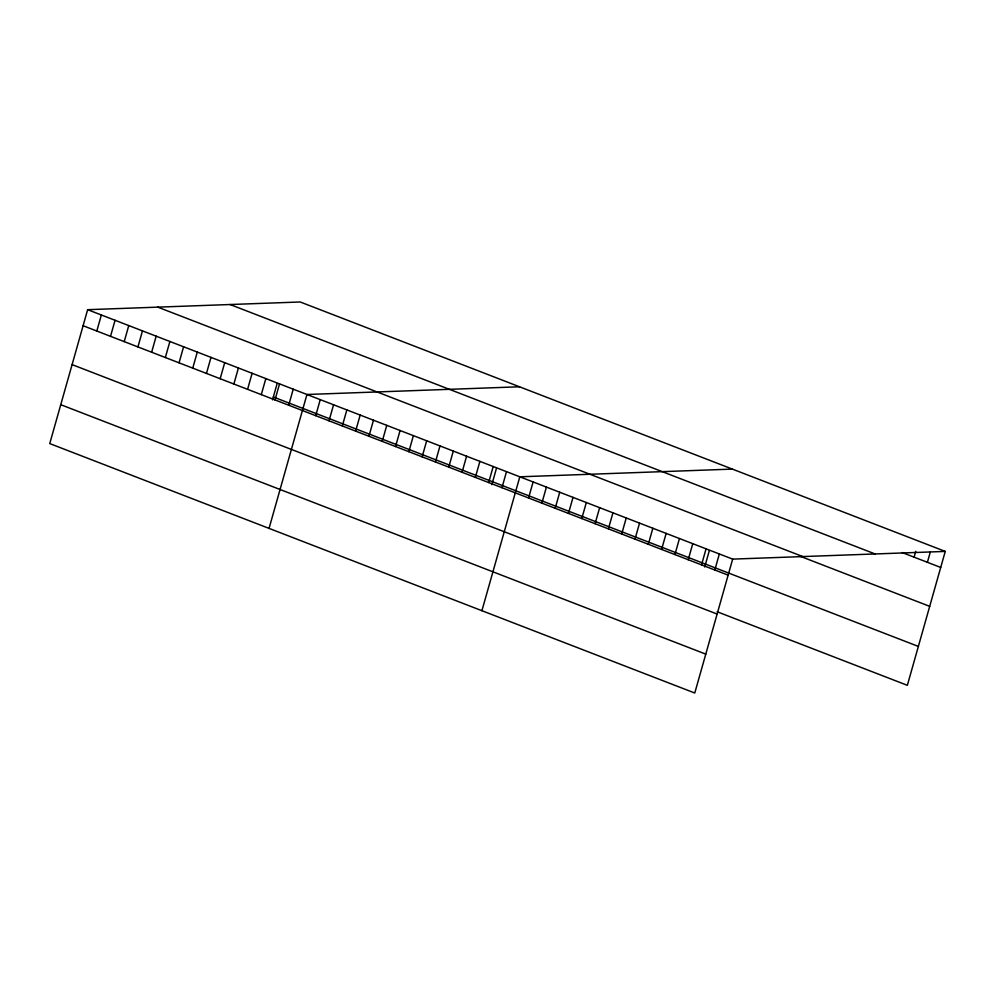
<?xml version="1.0" encoding="UTF-8"?>
<svg xmlns="http://www.w3.org/2000/svg" width="995" height="995" viewBox="0 0 995 995"><rect width="100%" height="100%" fill="white"/><g stroke="black" fill="none" stroke-linecap="round" stroke-linejoin="round"><path stroke-width="1.49" d="M945.25 551.417L300.229 301.983L87.647 309.681L49.75 443.583L694.771 693.018L732.668 559.115L945.25 551.417L907.353 685.319L717.121 611.751M96.813 331.024L101.353 314.98M110.52 336.322L115.059 320.278M124.226 341.621L128.765 325.576M137.932 346.919L142.472 330.887M151.638 352.218L156.178 336.186M165.344 357.528L169.884 341.484M179.05 362.827L183.59 346.782M192.756 368.125L197.296 352.081M206.462 373.423L211.002 357.379M220.169 378.722L224.708 362.69M233.875 384.02L238.414 367.988M247.581 389.331L252.121 373.287M261.287 394.629L265.827 378.585M272.518 399.866L277.12 383.635M274.993 399.928L279.533 383.883M288.699 405.226L293.239 389.182M269.06 528.395L306.945 394.493L519.527 386.781M315.713 415.674L320.253 399.629M329.022 420.81L333.561 404.778M342.317 425.959L346.857 409.915M355.625 431.109L360.165 415.064M368.934 436.245L373.473 420.213M382.229 441.394L386.769 425.35M395.537 446.544L400.077 430.499M408.846 451.68L413.385 435.648M422.141 456.829L426.681 440.785M435.449 461.978L439.989 445.934M448.757 467.115L453.297 451.083M462.053 472.264L466.593 456.22M475.361 477.401L479.901 461.369M488.669 482.55L493.197 466.506M491.828 484.677L496.43 468.434M501.965 487.699L506.505 471.655M481.916 610.706L519.813 476.804L732.395 469.105M528.569 497.985L533.109 481.941M541.877 503.134L546.417 487.09M555.185 508.271L559.725 492.239M568.481 513.42L573.02 497.376M581.789 518.557L586.329 502.525M595.097 523.706L599.637 507.674M608.393 528.855L612.932 512.811M621.701 533.992L626.241 517.96M635.009 539.141L639.549 523.096M648.305 544.29L652.844 528.245M661.613 549.427L666.153 533.395M674.921 554.576L679.448 538.531M688.217 559.725L692.756 543.68M701.525 564.861L706.064 548.83M704.696 566.988L709.286 550.757M714.82 570.011L719.36 553.966M914.106 557.163L915.748 551.329M927.402 562.312L930.3 552.101M902.129 552.536L940.71 567.448M230.069 304.52L875.102 553.954M157.795 307.144L802.816 556.578M799.333 555.931L929.703 606.353M87.647 309.681L732.668 559.115M273.339 396.993L918.36 646.427M83.107 325.726L728.129 575.147M72.1 364.618L717.121 614.052M60.757 404.691L705.778 654.125"/></g></svg>
